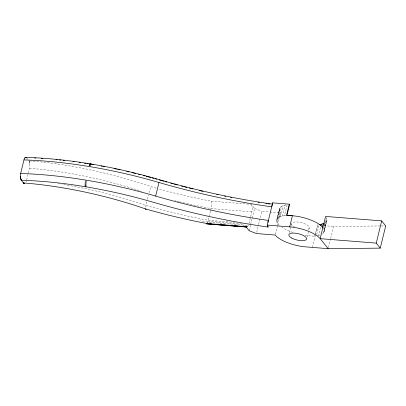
<?xml version="1.0" encoding="UTF-8"?>
<svg xmlns="http://www.w3.org/2000/svg" width="406" height="406" viewBox="0 0 406 406"><rect width="100%" height="100%" fill="white"/><g stroke="black" fill="none" stroke-linecap="round" stroke-linejoin="round"><path stroke-width="0.3" stroke-dasharray="2.03 1.52" d="M26.659 179.959L29.511 168.267A5.669 2.228 -85.6 0 0 29.846 163.943L29.054 160.806M146.876 201.782L145.972 205.477A5.928 0.913 -72.9 0 0 145.485 208.166M147.474 199.321L148.525 195.012M210.42 211.049L207.39 222.899M210.567 210.43L211.018 208.588A5.638 1.472 -82.1 0 0 211.587 204.279A5.755 1.502 -82.1 0 0 211.181 201.173L204.837 199.945A244.757 86.118 13.7 0 1 161.801 189.81L158.147 188.795M248.985 223.528L251.837 211.83A5.664 2.208 -85.5 0 0 251.573 204.913M249.137 230.73L250.456 225.325M250.603 224.726L252.065 218.717M252.212 218.113L254.557 208.501L251.233 204.36L211.181 201.173M256.699 232.344L258.455 225.132M258.602 224.533L261.824 211.313L269.361 211.912M276.623 220.275L279.333 209.161C280.186 205.832 284.241 205.187 287.128 204.715L284.418 215.83C278.734 215.109 273.669 221.453 279.232 225.294M276.978 219.204L279.688 208.09M276.674 221.443L279.384 210.328L279.333 209.161M277.734 218.25L280.445 207.131M277.131 222.681L279.841 211.567L279.384 210.328M278.881 217.418L281.591 206.304M275.385 234.46L277.526 225.685M277.668 225.097L280.663 212.815L279.841 211.567M280.394 216.733L283.104 205.614M282.251 216.195L284.961 205.081M289.356 232.658L290.782 226.812M290.924 226.223L291.635 223.3M307.083 236.987L309.225 228.213M315.152 234.069L314.721 235.825L315.097 236.292L304.424 235.282M315.295 233.486L317.431 224.711L317.807 225.178L315.665 233.952M312.387 247.406L315.523 234.536M316.726 234.516L319.152 224.569M317.522 235.5L318.608 235.318L320.745 226.543M324.262 224.736L324.688 222.98C326.637 222.057 327.612 219.626 326.439 217.717L323.729 228.832C324.901 230.74 323.932 233.176 321.978 234.095M323.125 233.267L325.835 222.148M324.186 230.07L326.896 218.956M323.881 232.308L326.591 221.194M324.237 231.237L326.947 220.123M328.49 247.462L330.54 239.053M330.687 238.449L333.615 226.436L380.681 225.949M247.066 226.974L248.34 225.411L207.644 222.173L200.366 220.762M318.608 235.318L319.999 234.917M284.418 215.83L286.859 215.627M381.305 225.939L385.7 225.893M269.985 211.962L280.663 212.815M251.837 211.83L211.018 208.588L203.731 207.177A250.421 88.107 13.7 0 1 179.817 201.909M324.13 225.68L333.615 226.436M235.17 222.427L208.166 220.28L200.879 218.87A250.421 88.107 13.7 0 1 145.972 205.477A178.884 62.94 13.7 0 0 61.966 184.253M207.908 221.285L243.047 224.082M223.61 224.188L225.482 224.34M236.713 225.234L237.962 225.33M242.95 225.731L244.199 225.827M246.696 226.025L247.944 226.127M29.668 160.862L38.854 161.7A184.547 64.93 13.7 0 1 142.075 183.776L157.543 188.628M28.882 160.791L29.364 161.355M29.222 161.344L29.613 162.08M29.506 162.07L29.79 162.953M292.66 232.435L287.468 230.41L281.8 227.279M254.557 208.501L261.824 211.313M26.745 158.157L27.811 159.477M29.714 162.948L29.846 163.943M294.649 227.055A9.165 3.228 13.7 0 1 293.614 222.173A9.165 3.228 13.7 0 1 306.21 224.462A9.165 3.228 13.7 0 1 307.246 229.339M29.511 168.267A178.884 62.94 13.7 0 1 141.628 191.338M26.365 180.964A5.917 2.329 -85.6 0 1 26.004 181.832M149.098 192.743A5.674 0.873 -72.9 0 1 151.453 186.938M179.203 201.762A250.421 88.107 13.7 0 1 174.92 200.726M58.423 183.695A178.884 62.94 13.7 0 1 59.601 183.877"/><path stroke-width="0.61" d="M286.859 215.627L289.569 204.512L289.295 204.172L272.665 202.848L272.593 204.522A4.4 1.056 -81.6 0 0 272.355 204.913M24.233 183.436L24.771 183.365L23.375 182.918L20.899 179.746L20.3 176.432A5.121 2.015 -85.6 0 1 20.645 173.494L23.954 159.918A4.395 1.725 -85.6 0 1 24.741 158L25.756 157.335C71.03 158.878 115.918 167.074 159.38 179.66C196.428 190.434 234.221 198.691 272.421 204.122M20.645 173.494A211.658 74.471 13.7 0 1 75.349 178.467L86.772 180.259A211.658 74.471 13.7 0 1 155.671 196.078L158.979 182.502A288.661 101.561 13.7 0 0 271.69 206.847A4.4 1.056 -81.6 0 1 272.121 205.446M21.208 180.249L31.952 180.711A206.552 72.674 13.7 0 1 75.09 185.121L86.234 186.872A206.552 72.674 13.7 0 1 142.399 199.184L162.928 205.005A293.634 103.312 13.7 0 0 268.107 227.076L267.244 225.081L272.665 202.848M289.295 204.172L286.585 215.287L292.396 215.748A24.446 8.602 13.7 0 1 322.871 227.543M267.244 225.081L289.686 226.863L292.396 215.748L287.397 215.622M320.892 225.954L321.319 224.203L324.186 223.209M322.176 227.761L323.176 223.67M380.28 248.127L376.266 243.123L381.681 220.889L325.582 216.428L320.161 238.657L328.195 248.665L380.28 248.127L385.7 225.893L381.681 220.889M207.156 223.442L206.781 223.899L206.568 223.467L199.412 222.082A244.503 86.026 13.7 0 1 156.422 211.957L146.099 209.09L136.731 205.933A184.801 65.021 13.7 0 0 33.363 183.832L23.375 182.918M24.741 158L25.948 157.345L26.7 157.736L25.756 157.335M319.152 224.569L321.319 224.203M34.652 158.076L35.875 158.127M20.341 177.402L21.574 180.264M20.899 179.746L21.193 179.762M206.568 223.467L245.813 226.594L246.625 227.071L206.781 223.899M208.831 223.929L211.962 224.178M213.845 224.33L217.606 224.63M218.859 224.726L221.996 224.975M223.873 225.127L227.634 225.426M228.888 225.528L232.648 225.827M233.902 225.924L237.667 226.223M238.921 226.325L242.681 226.624M244.559 226.771L246.442 226.924M206.649 223.792L246.203 226.939M376.266 243.123L320.161 238.657A24.446 8.602 13.7 0 0 289.686 226.863M328.195 248.665L305.754 246.878A24.446 8.602 13.7 0 1 275.243 235.044L256.404 233.541L249.137 230.73L245.813 226.594M23.787 183.289L24.345 183.446M90.335 163.938L91.451 164.11M89.959 163.922L91.122 164.105M84.539 163.263L85.727 163.445M86.914 163.633L88.102 163.821M89.741 164.161L90.924 164.349M89.518 164.557L90.711 164.745M89.29 165.09L90.492 165.278M89.071 165.744L90.284 165.932M85.351 181.015L86.564 181.203M85.184 182L86.382 182.187M85.052 182.989L86.245 183.177M84.971 183.938L86.143 184.126M84.945 184.821L86.092 184.999M84.966 185.593L86.092 185.765M85.037 186.227L86.138 186.4M150.88 177.554L147.931 176.722A207.278 72.928 13.7 0 0 146.165 176.245M152.062 177.884L153.828 178.386M155.011 178.716L156.782 179.219M23.558 182.933L23.934 183.299M20.3 176.432L20.447 177.407M23.954 159.918A211.658 74.471 13.7 0 1 78.662 164.892L90.081 166.683A211.658 74.471 13.7 0 1 158.979 182.502M41.407 158.441A207.278 72.928 13.7 0 1 42.645 158.528M55.977 159.629A207.278 72.928 13.7 0 1 57.18 159.751M59.586 159.994A207.278 72.928 13.7 0 1 60.793 160.126M63.219 160.39A207.278 72.928 13.7 0 1 64.432 160.527M72.989 161.583A207.278 72.928 13.7 0 1 74.217 161.745M79.15 162.43A207.278 72.928 13.7 0 1 80.383 162.608M92.162 164.46A207.278 72.928 13.7 0 1 93.344 164.663M101.048 166.034A207.278 72.928 13.7 0 1 102.236 166.252M103.423 166.475A207.278 72.928 13.7 0 1 104.611 166.704M114.132 168.607A207.278 72.928 13.7 0 1 116.512 169.109M117.704 169.368A207.278 72.928 13.7 0 1 120.085 169.886M126.626 171.362A207.278 72.928 13.7 0 1 129.006 171.916M131.975 172.626A207.278 72.928 13.7 0 1 135.533 173.499M138.492 174.24A207.278 72.928 13.7 0 1 140.268 174.697M143.216 175.463A207.278 72.928 13.7 0 1 144.988 175.93M269.655 204.025A292.817 103.028 13.7 0 1 268.407 203.842M267.153 203.655A292.817 103.028 13.7 0 1 265.9 203.467M259.272 202.437A292.817 103.028 13.7 0 1 258.084 202.249M231.801 197.555A292.817 103.028 13.7 0 1 230.598 197.316M225.802 196.357A292.817 103.028 13.7 0 1 224.604 196.113M218.002 194.728A292.817 103.028 13.7 0 1 216.804 194.474M203.01 191.378A292.817 103.028 13.7 0 1 199.417 190.536M192.84 188.942A292.817 103.028 13.7 0 1 189.257 188.049M186.872 187.45A292.817 103.028 13.7 0 1 184.486 186.836M183.299 186.532A292.817 103.028 13.7 0 1 181.512 186.065M177.351 184.969A292.817 103.028 13.7 0 1 173.793 184.009M172.611 183.685A292.817 103.028 13.7 0 1 170.835 183.197M166.719 182.05A292.817 103.028 13.7 0 1 164.968 181.558M163.801 181.228A292.817 103.028 13.7 0 1 159.142 179.883M155.671 196.078A288.661 101.561 13.7 0 0 268.381 220.422A5.111 1.228 -81.6 0 0 268.011 222.356M268.107 227.081A5.111 1.228 -81.6 0 1 267.864 225.959M146.099 209.085A5.928 0.913 -72.9 0 1 145.647 209.354M145.521 209.166A5.928 0.913 -72.9 0 1 145.465 208.765M291.939 238.17A9.165 3.228 13.7 0 0 306.515 239.327A9.165 3.228 13.7 0 0 294.705 233.12A9.165 3.228 13.7 0 0 291.939 238.17"/></g></svg>
